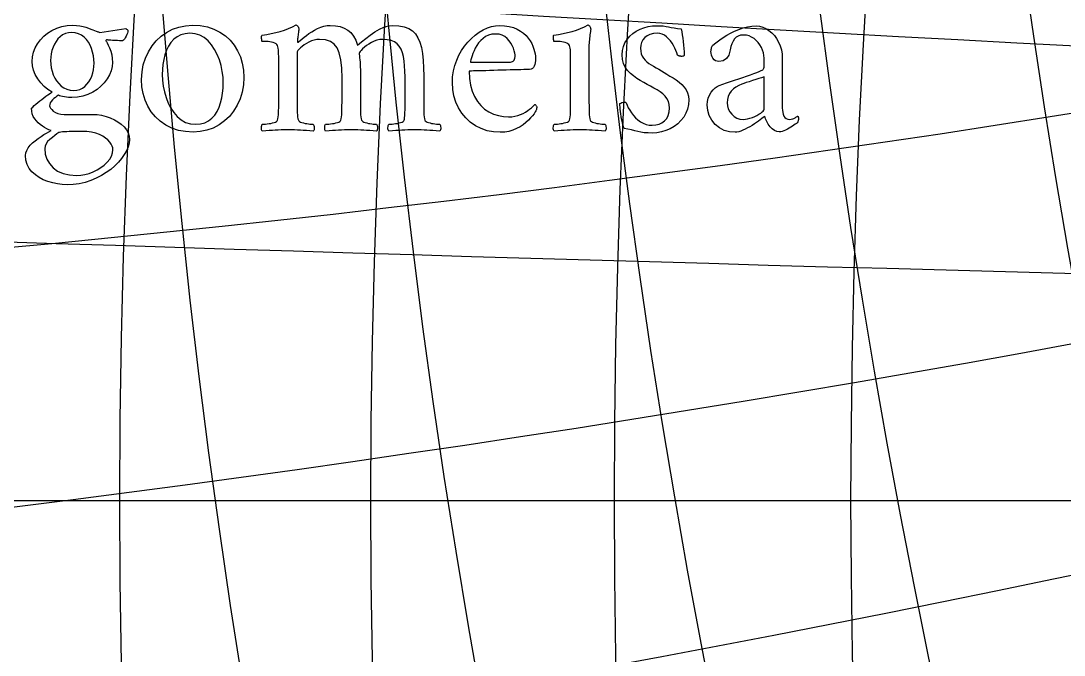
# Model space of a CAD drawing. Header units: millimetres. Extents: x -78 to 78, y -78 to 97.
# Drawn here: x -52.67 to -42.99, y -1.44 to 4.46 of the extents above; entities that cross this region are included whole.
import ezdxf

# ---------------------------------------------------------------- set-up
doc = ezdxf.new("R2010")
doc.units = ezdxf.units.MM
for name, color, linetype in [('CUT_OUTER', 1, 'Continuous'), ('ENGRAVE', 7, 'Continuous'), ('ENGRAVE_FINE', 8, 'Continuous'), ('TEXT', 5, 'Continuous')]:
    doc.layers.add(name, color=color, linetype=linetype)

msp = doc.modelspace()

# ---------------------------------------------------------------- linework, layer by layer
at = {"layer": 'CUT_OUTER'}
msp.add_arc((-0.0002, -0.0002), 77.9998, 178.593623, 0.21968, dxfattribs=at)
at = {"layer": 'ENGRAVE'}
msp.add_lwpolyline([(-70.59, 0), (70.59, 0)], dxfattribs=at)
msp.add_lwpolyline([(-70.59, 0), (70.59, 0)], dxfattribs=at)
msp.add_lwpolyline([(-70.59, 0), (70.59, 0)], dxfattribs=at)
for radius in [76.44, 76.44, 74.3925, 70.59, 70.59, 70.59]:
    msp.add_circle((0, 0), radius, dxfattribs=at)
for centre, radius, start, end in [((12.4469, 0), 71.679, 100, 260), ((25.6927, 0), 75.1203, 110, 250)]:
    msp.add_arc(centre, radius, start, end, dxfattribs=at)
at = {"layer": 'ENGRAVE_FINE'}
for centre, radius, start, end in [((3.082, 0), 70.6573, 92.499999, 267.500001), ((6.1758, 0), 70.8596, 95, 265), ((9.2933, 0), 71.1991, 97.5, 262.5), ((15.6494, 0), 72.3039, 102.5, 257.5), ((18.9145, 0), 73.0801, 105, 255), ((22.2569, 0), 74.0157, 107.5, 252.5), ((29.2393, 0), 76.4061, 112.5, 247.5), ((32.9167, 0), 77.8874, 115, 245), ((2.8246, 1.2331), 70.6573, 116.083333, 291.083334), ((5.66, 2.4708), 70.8596, 118.583333, 288.583334), ((8.5172, 3.7181), 71.1991, 121.083333, 286.083334), ((11.4073, 4.9798), 71.679, 123.583333, 283.583333), ((14.3424, 6.2611), 72.3039, 126.083333, 281.083333), ((17.3348, 7.5674), 73.0801, 128.583333, 278.583333), ((20.398, 8.9046), 74.0157, 131.083333, 276.083333), ((23.5468, 10.2792), 75.1203, 133.583333, 273.583333), ((26.7972, 11.6981), 76.4061, 136.083333, 271.083333), ((30.1674, 13.1694), 77.8874, 138.583333, 268.583333), ((33.6777, 14.7018), 79.5819, 141.083333, 266.083333), ((37.3513, 16.3054), 81.5103, 143.583333, 263.583333), ((-66.8258, 153.0797), 151.3807, 268.583333, 318.583333), ((-73.7994, 169.0543), 170.4193, 271.083333, 316.083333), ((-82.5736, 189.1534), 193.9444, 273.583333, 313.583333), ((-93.9184, 215.1414), 223.8829, 276.083333, 311.083333), ((-109.118, 249.9594), 263.4455, 278.583333, 308.583333), ((-130.4836, 298.9021), 318.4109, 281.083333, 306.083333), ((-162.6382, 372.5594), 400.3358, 283.583333, 303.583333), ((-216.369, 495.642), 536.1843, 286.083333, 301.083333), ((-324.0386, 742.2834), 806.8474, 288.5833333, 298.5833333), ((-647.4603, 1483.1539), 1616.7768, 291.0833333, 296.0833333), ((647.4603, -1483.1539), 1616.7768, 111.0833333, 116.0833333), ((324.0386, -742.2834), 806.8474, 108.5833333, 118.5833333), ((216.369, -495.642), 536.1843, 106.083333, 121.083333), ((162.6382, -372.5594), 400.3358, 103.583333, 123.583333), ((130.4836, -298.9021), 318.4109, 101.083333, 126.083333), ((109.118, -249.9594), 263.4455, 98.583333, 128.583333), ((93.9184, -215.1414), 223.8829, 96.083333, 131.083333), ((0, 809.9294), 806.8474, 265, 275), ((82.5736, -189.1534), 193.9444, 93.583333, 133.583333), ((0, 1618.3171), 1616.7768, 267.5, 272.5), ((73.7994, -169.0543), 170.4193, 91.083333, 136.083333)]:
    msp.add_arc(centre, radius, start, end, dxfattribs=at)
at = {"layer": 'TEXT'}
for points in [[(-52.011, 3.5862), (-51.9673, 3.5842), (-51.9248, 3.5782), (-51.8836, 3.5683), (-51.8437, 3.5543), (-51.8062, 3.5371), (-51.7725, 3.5173), (-51.7425, 3.495), (-51.7161, 3.4701), (-51.6947, 3.4432), (-51.6794, 3.4148), (-51.6702, 3.3851), (-51.6672, 3.3539), (-51.6701, 3.3195), (-51.6789, 3.2845), (-51.6934, 3.2489), (-51.7139, 3.2127), (-51.7393, 3.1769), (-51.7688, 3.1421), (-51.8025, 3.1086), (-51.8402, 3.0761), (-51.8817, 3.0457), (-51.9262, 3.0183), (-51.9739, 2.9939), (-52.0247, 2.9725), (-52.0778, 2.9551), (-52.1323, 2.9426), (-52.1882, 2.9351), (-52.2456, 2.9327), (-52.29, 2.9345), (-52.3344, 2.9401), (-52.3788, 2.9493), (-52.4232, 2.9623), (-52.4657, 2.979), (-52.5046, 2.9995), (-52.5397, 3.024), (-52.5712, 3.0522), (-52.5971, 3.0843), (-52.6156, 3.1202), (-52.6267, 3.16), (-52.6304, 3.2036), (-52.6277, 3.2284), (-52.6196, 3.2526), (-52.6061, 3.2762), (-52.5871, 3.2993), (-52.5647, 3.3215), (-52.5405, 3.3425), (-52.5146, 3.3625), (-52.4869, 3.3812), (-52.4598, 3.3983), (-52.4351, 3.4131), (-52.4131, 3.4256), (-52.3936, 3.4359), (-52.4132, 3.4436), (-52.4331, 3.453), (-52.4536, 3.4641), (-52.4744, 3.4769), (-52.4947, 3.4915), (-52.5134, 3.5079), (-52.5306, 3.5262), (-52.5461, 3.5463), (-52.5591, 3.5682), (-52.5684, 3.5916), (-52.5739, 3.6166), (-52.5758, 3.6431), (-52.5644, 3.655), (-52.551, 3.6679), (-52.5354, 3.6817), (-52.5177, 3.6966), (-52.4989, 3.7118), (-52.4801, 3.7265), (-52.4613, 3.7408), (-52.4425, 3.7547), (-52.4248, 3.7674), (-52.4092, 3.778), (-52.3958, 3.7867), (-52.3845, 3.7934), (-52.4235, 3.8182), (-52.4588, 3.8472), (-52.4901, 3.8803), (-52.5177, 3.9175), (-52.5401, 3.957), (-52.5561, 3.9969), (-52.5657, 4.0373), (-52.5689, 4.078), (-52.5659, 4.1217), (-52.5567, 4.1637), (-52.5414, 4.2042), (-52.52, 4.2431), (-52.4932, 4.2795), (-52.4619, 4.3123), (-52.426, 4.3415), (-52.3856, 4.3672), (-52.3416, 4.3881), (-52.2948, 4.4031), (-52.2454, 4.4121), (-52.1932, 4.415), (-52.1582, 4.4138), (-52.126, 4.4102), (-52.0967, 4.4042), (-52.0702, 4.3957), (-52.0465, 4.3865), (-52.0253, 4.3783), (-52.0066, 4.3711), (-51.9905, 4.3649), (-51.9765, 4.36), (-51.9663, 4.3564), (-51.96, 4.3543), (-51.9575, 4.3536), (-51.956, 4.3533), (-51.9527, 4.3524), (-51.9475, 4.351), (-51.9404, 4.349), (-51.7013, 4.3832), (-51.6924, 4.3792), (-51.686, 4.3741), (-51.6821, 4.3678), (-51.6809, 4.3604), (-51.6818, 4.3524), (-51.6848, 4.3419), (-51.6898, 4.329), (-51.6968, 4.3137), (-51.7049, 4.2986), (-51.7133, 4.2861), (-51.722, 4.2764), (-51.7309, 4.2693), (-51.745, 4.2704), (-51.76, 4.2713), (-51.7758, 4.2721), (-51.7924, 4.2727), (-51.8089, 4.2734), (-51.8243, 4.2742), (-51.8385, 4.2751), (-51.8516, 4.2761), (-51.8626, 4.2771), (-51.8704, 4.2779), (-51.8751, 4.2783), (-51.8767, 4.2784), (-51.8807, 4.278), (-51.8835, 4.2767), (-51.8852, 4.2746), (-51.8858, 4.2716), (-51.8802, 4.264), (-51.8724, 4.2502), (-51.8625, 4.2304), (-51.8505, 4.2044), (-51.839, 4.1742), (-51.8309, 4.1415), (-51.8259, 4.1064), (-51.8243, 4.0689), (-51.8274, 4.0304), (-51.8365, 3.9921), (-51.8518, 3.9541), (-51.8733, 3.9164), (-51.9, 3.8804), (-51.9313, 3.8478), (-51.9672, 3.8184), (-52.0076, 3.7923), (-52.0517, 3.7708), (-52.0984, 3.7555), (-52.1479, 3.7464), (-52.2, 3.7433), (-52.2154, 3.7437), (-52.2319, 3.745), (-52.2496, 3.7471), (-52.2683, 3.7501), (-52.2864, 3.7535), (-52.3019, 3.757), (-52.3149, 3.7604), (-52.3253, 3.7638), (-52.3399, 3.7551), (-52.354, 3.745), (-52.3678, 3.7335), (-52.3811, 3.7205), (-52.3925, 3.7069), (-52.4007, 3.6932), (-52.4056, 3.6795), (-52.4072, 3.6659), (-52.4051, 3.6569), (-52.3987, 3.646), (-52.388, 3.633), (-52.3731, 3.6181), (-52.354, 3.6041), (-52.331, 3.5942), (-52.3039, 3.5882), (-52.2729, 3.5862)], [(-51.0797, 4.415), (-51.0083, 4.4111), (-50.9422, 4.3991), (-50.8814, 4.3792), (-50.8258, 4.3513), (-50.7758, 4.3166), (-50.7319, 4.2761), (-50.6939, 4.23), (-50.6619, 4.1782), (-50.6364, 4.1217), (-50.6183, 4.0615), (-50.6074, 3.9976), (-50.6038, 3.93), (-50.6076, 3.8601), (-50.6192, 3.7937), (-50.6384, 3.7308), (-50.6653, 3.6716), (-50.6989, 3.6171), (-50.7381, 3.5685), (-50.7831, 3.526), (-50.8338, 3.4894), (-50.889, 3.46), (-50.9476, 3.439), (-51.0097, 3.4264), (-51.0751, 3.4222), (-51.1457, 3.4263), (-51.2115, 3.4385), (-51.2726, 3.4587), (-51.329, 3.4871), (-51.38, 3.5224), (-51.4247, 3.5634), (-51.4631, 3.6101), (-51.4953, 3.6625), (-51.5207, 3.7195), (-51.5388, 3.78), (-51.5497, 3.8441), (-51.5533, 3.9118), (-51.5494, 3.9817), (-51.5377, 4.0479), (-51.5181, 4.1103), (-51.4907, 4.1691), (-51.4566, 4.2231), (-51.417, 4.271), (-51.3718, 4.313), (-51.3211, 4.349), (-51.2659, 4.3779), (-51.2072, 4.3985), (-51.1452, 4.4109), (-51.0797, 4.415)], [(-49.8022, 4.4128), (-49.7545, 4.4101), (-49.7114, 4.4022), (-49.6731, 4.3891), (-49.6394, 4.3706), (-49.6103, 4.346), (-49.5856, 4.314), (-49.5654, 4.2748), (-49.5495, 4.2283), (-49.5121, 4.2609), (-49.4729, 4.2927), (-49.4319, 4.3235), (-49.389, 4.3536), (-49.3456, 4.3795), (-49.3033, 4.398), (-49.2619, 4.4091), (-49.2216, 4.4128), (-49.1649, 4.4096), (-49.1157, 4.4002), (-49.0739, 4.3846), (-49.0394, 4.3627), (-49.0112, 4.3342), (-48.9879, 4.2989), (-48.9696, 4.2568), (-48.9563, 4.2078), (-48.9468, 4.1519), (-48.9401, 4.0889), (-48.936, 4.0187), (-48.9347, 3.9414), (-48.9347, 3.6955), (-48.9346, 3.6709), (-48.9344, 3.6471), (-48.934, 3.6242), (-48.9335, 3.6021), (-48.9325, 3.5815), (-48.9304, 3.5628), (-48.9273, 3.5462), (-48.9233, 3.5315), (-48.9195, 3.526), (-48.9128, 3.5207), (-48.903, 3.5157), (-48.8903, 3.511), (-48.8758, 3.5068), (-48.861, 3.5034), (-48.8457, 3.5006), (-48.8299, 3.4985), (-48.8151, 3.497), (-48.8026, 3.496), (-48.7924, 3.4953), (-48.7844, 3.4951), (-48.7813, 3.4897), (-48.779, 3.4826), (-48.7773, 3.4738), (-48.7764, 3.4632), (-48.7765, 3.4527), (-48.7778, 3.4439), (-48.7805, 3.4367), (-48.7844, 3.4313), (-48.8175, 3.4335), (-48.8484, 3.4356), (-48.8772, 3.4375), (-48.9039, 3.4393), (-48.9305, 3.4408), (-48.9589, 3.4419), (-48.9891, 3.4425), (-49.0212, 3.4427), (-49.0524, 3.4425), (-49.0821, 3.4419), (-49.1104, 3.4408), (-49.1373, 3.4393), (-49.1645, 3.4375), (-49.1937, 3.4356), (-49.2249, 3.4335), (-49.258, 3.4313), (-49.2619, 3.4367), (-49.2646, 3.4439), (-49.2659, 3.4527), (-49.266, 3.4632), (-49.2651, 3.4738), (-49.2634, 3.4826), (-49.2611, 3.4897), (-49.258, 3.4951), (-49.25, 3.4953), (-49.2395, 3.496), (-49.2266, 3.497), (-49.2113, 3.4985), (-49.195, 3.5006), (-49.1792, 3.5034), (-49.1637, 3.5068), (-49.1487, 3.511), (-49.1356, 3.5157), (-49.1259, 3.5207), (-49.1197, 3.526), (-49.1168, 3.5315), (-49.1138, 3.5437), (-49.1114, 3.5574), (-49.1098, 3.5727), (-49.1089, 3.5896), (-49.1084, 3.6077), (-49.108, 3.6269), (-49.1078, 3.647), (-49.1077, 3.6682), (-49.1077, 3.6716), (-49.1077, 3.675), (-49.1077, 3.6784), (-49.1077, 3.6818), (-49.1077, 3.6852), (-49.1077, 3.6887), (-49.1077, 3.6921), (-49.1077, 3.6955), (-49.1077, 3.9346), (-49.1087, 3.9882), (-49.1114, 4.0376), (-49.1161, 4.0827), (-49.1225, 4.1236), (-49.1317, 4.16), (-49.1445, 4.1919), (-49.1607, 4.2192), (-49.1806, 4.242), (-49.2052, 4.2599), (-49.2358, 4.2727), (-49.2724, 4.2804), (-49.3149, 4.283), (-49.342, 4.2812), (-49.3685, 4.2759), (-49.3944, 4.267), (-49.4197, 4.2545), (-49.4436, 4.2401), (-49.4652, 4.2255), (-49.4846, 4.2105), (-49.5017, 4.1953), (-49.5156, 4.1813), (-49.5256, 4.17), (-49.5316, 4.1614), (-49.5336, 4.1555), (-49.5335, 4.1538), (-49.5333, 4.1512), (-49.5329, 4.1476), (-49.5324, 4.1429), (-49.5319, 4.1382), (-49.5316, 4.1341), (-49.5313, 4.1308), (-49.5313, 4.1281), (-49.5291, 4.1112), (-49.5273, 4.0923), (-49.5257, 4.0713), (-49.5244, 4.0484), (-49.5234, 4.0255), (-49.5227, 4.0046), (-49.5223, 3.9857), (-49.5222, 3.9687), (-49.5222, 3.6955), (-49.5221, 3.6709), (-49.5219, 3.6471), (-49.5215, 3.6242), (-49.521, 3.6021), (-49.52, 3.5815), (-49.5179, 3.5628), (-49.5148, 3.5462), (-49.5108, 3.5315), (-49.507, 3.526), (-49.5002, 3.5207), (-49.4905, 3.5157), (-49.4778, 3.511), (-49.4633, 3.5068), (-49.4484, 3.5034), (-49.4331, 3.5006), (-49.4174, 3.4985), (-49.4026, 3.497), (-49.3901, 3.496), (-49.3798, 3.4953), (-49.3719, 3.4951), (-49.3688, 3.4897), (-49.3665, 3.4826), (-49.3648, 3.4738), (-49.3639, 3.4632), (-49.364, 3.4527), (-49.3653, 3.4439), (-49.368, 3.4367), (-49.3719, 3.4313), (-49.405, 3.4335), (-49.4359, 3.4356), (-49.4647, 3.4375), (-49.4914, 3.4393), (-49.518, 3.4408), (-49.5464, 3.4419), (-49.5766, 3.4425), (-49.6087, 3.4427), (-49.6399, 3.4425), (-49.6696, 3.4419), (-49.6979, 3.4408), (-49.7248, 3.4393), (-49.752, 3.4375), (-49.7812, 3.4356), (-49.8124, 3.4335), (-49.8455, 3.4313), (-49.8494, 3.4367), (-49.8521, 3.4439), (-49.8534, 3.4527), (-49.8535, 3.4632), (-49.8526, 3.4738), (-49.8509, 3.4826), (-49.8486, 3.4897), (-49.8455, 3.4951), (-49.8375, 3.4953), (-49.827, 3.496), (-49.8141, 3.497), (-49.7988, 3.4985), (-49.7825, 3.5006), (-49.7667, 3.5034), (-49.7512, 3.5068), (-49.7362, 3.511), (-49.7231, 3.5157), (-49.7134, 3.5207), (-49.7072, 3.526), (-49.7043, 3.5315), (-49.7003, 3.5462), (-49.6972, 3.5628), (-49.6952, 3.5815), (-49.6941, 3.6021), (-49.6936, 3.6242), (-49.6932, 3.6471), (-49.693, 3.6709), (-49.6929, 3.6955), (-49.6929, 3.9232), (-49.6957, 4.0168), (-49.704, 4.0948), (-49.7179, 4.1574), (-49.7374, 4.2044), (-49.7643, 4.2388), (-49.8008, 4.2633), (-49.8469, 4.2781), (-49.9024, 4.283), (-49.9273, 4.2814), (-49.952, 4.2767), (-49.9763, 4.2689), (-50.0004, 4.2579), (-50.0232, 4.2452), (-50.0439, 4.232), (-50.0625, 4.2184), (-50.0789, 4.2044), (-50.0924, 4.191), (-50.102, 4.1791), (-50.1077, 4.1688), (-50.1097, 4.16), (-50.1097, 3.6955), (-50.1096, 3.6709), (-50.1094, 3.6471), (-50.109, 3.6242), (-50.1085, 3.6021), (-50.1074, 3.5815), (-50.1054, 3.5628), (-50.1023, 3.5462), (-50.0983, 3.5315), (-50.0945, 3.526), (-50.0877, 3.5207), (-50.078, 3.5157), (-50.0653, 3.511), (-50.0508, 3.5068), (-50.0359, 3.5034), (-50.0206, 3.5006), (-50.0049, 3.4985), (-49.9901, 3.497), (-49.9776, 3.496), (-49.9673, 3.4953), (-49.9594, 3.4951), (-49.9563, 3.4897), (-49.954, 3.4826), (-49.9523, 3.4738), (-49.9514, 3.4632), (-49.9515, 3.4527), (-49.9528, 3.4439), (-49.9555, 3.4367), (-49.9594, 3.4313), (-49.9925, 3.4335), (-50.0234, 3.4356), (-50.0522, 3.4375), (-50.0789, 3.4393), (-50.1055, 3.4408), (-50.1338, 3.4419), (-50.1641, 3.4425), (-50.1962, 3.4427), (-50.2274, 3.4425), (-50.2571, 3.4419), (-50.2854, 3.4408), (-50.3123, 3.4393), (-50.3395, 3.4375), (-50.3687, 3.4356), (-50.3998, 3.4335), (-50.433, 3.4313), (-50.4369, 3.4367), (-50.4396, 3.4439), (-50.4409, 3.4527), (-50.441, 3.4632), (-50.44, 3.4738), (-50.4384, 3.4826), (-50.4361, 3.4897), (-50.433, 3.4951), (-50.425, 3.4953), (-50.4145, 3.496), (-50.4016, 3.497), (-50.3863, 3.4985), (-50.37, 3.5006), (-50.3542, 3.5034), (-50.3387, 3.5068), (-50.3237, 3.511), (-50.3106, 3.5157), (-50.3009, 3.5207), (-50.2947, 3.526), (-50.2918, 3.5315), (-50.2878, 3.5462), (-50.2847, 3.5628), (-50.2826, 3.5815), (-50.2816, 3.6021), (-50.2811, 3.6242), (-50.2807, 3.6471), (-50.2805, 3.6709), (-50.2804, 3.6955), (-50.2804, 4.1008), (-50.2805, 4.1133), (-50.2807, 4.1281), (-50.2811, 4.1452), (-50.2816, 4.1646), (-50.2826, 4.1838), (-50.2847, 4.2004), (-50.2878, 4.2145), (-50.2918, 4.226), (-50.2968, 4.2355), (-50.3049, 4.2434), (-50.3162, 4.2497), (-50.3305, 4.2545), (-50.3465, 4.2581), (-50.3624, 4.2608), (-50.3784, 4.2626), (-50.3943, 4.2636), (-50.4088, 4.2641), (-50.4205, 4.2645), (-50.4293, 4.2647), (-50.4353, 4.2648), (-50.4364, 4.2682), (-50.4376, 4.2739), (-50.4387, 4.2818), (-50.4398, 4.2921), (-50.4404, 4.3026), (-50.4398, 4.3114), (-50.4381, 4.3186), (-50.4353, 4.324), (-50.3923, 4.3304), (-50.3499, 4.3382), (-50.308, 4.3474), (-50.2668, 4.3581), (-50.2268, 4.3704), (-50.1888, 4.3843), (-50.1528, 4.4), (-50.1188, 4.4173), (-50.1143, 4.4165), (-50.1099, 4.4139), (-50.1057, 4.4096), (-50.1017, 4.4037), (-50.0982, 4.3971), (-50.0957, 4.3911), (-50.0942, 4.3857), (-50.0937, 4.3809), (-50.0939, 4.3763), (-50.0946, 4.3695), (-50.0956, 4.3604), (-50.0971, 4.349), (-50.0988, 4.3365), (-50.1005, 4.324), (-50.1023, 4.3114), (-50.104, 4.2989), (-50.1055, 4.2874), (-50.1065, 4.2779), (-50.1072, 4.2703), (-50.1074, 4.2648), (-50.1071, 4.2608), (-50.1062, 4.2579), (-50.1048, 4.2562), (-50.1028, 4.2556), (-50.1015, 4.2559), (-50.1, 4.2568), (-50.0981, 4.2582), (-50.096, 4.2602), (-50.0812, 4.2734), (-50.0641, 4.2878), (-50.0448, 4.3035), (-50.0231, 4.3205), (-49.9996, 4.3378), (-49.9745, 4.3541), (-49.9478, 4.3696), (-49.9195, 4.3843), (-49.8904, 4.3968), (-49.8612, 4.4057), (-49.8318, 4.411), (-49.8022, 4.4128)], [(-48.5111, 3.9892), (-48.509, 3.9215), (-48.5003, 3.8594), (-48.4851, 3.8031), (-48.4633, 3.7524), (-48.4361, 3.7077), (-48.4047, 3.669), (-48.369, 3.6365), (-48.329, 3.6101), (-48.286, 3.5897), (-48.2413, 3.5751), (-48.1949, 3.5663), (-48.1468, 3.5634), (-48.1168, 3.5648), (-48.0882, 3.5688), (-48.061, 3.5756), (-48.0352, 3.585), (-48.0112, 3.5963), (-47.9891, 3.6084), (-47.969, 3.6213), (-47.951, 3.6351), (-47.9352, 3.6486), (-47.9219, 3.6605), (-47.9113, 3.6708), (-47.9031, 3.6795), (-47.9017, 3.679), (-47.8994, 3.6776), (-47.8965, 3.6751), (-47.8929, 3.6716), (-47.8894, 3.6672), (-47.8869, 3.6622), (-47.8854, 3.6564), (-47.8849, 3.6499), (-47.8858, 3.6405), (-47.8883, 3.6306), (-47.8926, 3.6201), (-47.8986, 3.609), (-47.9103, 3.5922), (-47.9248, 3.5739), (-47.9421, 3.5541), (-47.9624, 3.5327), (-47.9854, 3.5111), (-48.0113, 3.4908), (-48.0401, 3.4718), (-48.0717, 3.4541), (-48.106, 3.4392), (-48.1428, 3.4285), (-48.1822, 3.4221), (-48.2242, 3.42), (-48.2873, 3.4238), (-48.3466, 3.4353), (-48.4023, 3.4545), (-48.4542, 3.4814), (-48.5016, 3.5149), (-48.5436, 3.5537), (-48.5802, 3.598), (-48.6113, 3.6477), (-48.6362, 3.7016), (-48.654, 3.7587), (-48.6647, 3.8189), (-48.6683, 3.8822), (-48.6658, 3.9371), (-48.6583, 3.9901), (-48.6458, 4.0412), (-48.6284, 4.0906), (-48.6069, 4.1374), (-48.5823, 4.1811), (-48.5545, 4.2216), (-48.5237, 4.2591), (-48.4904, 4.293), (-48.4556, 4.3231), (-48.4193, 4.3494), (-48.3813, 4.3718), (-48.3429, 4.3897), (-48.3051, 4.4025), (-48.2678, 4.4102), (-48.2311, 4.4128), (-48.1832, 4.4106), (-48.1397, 4.4042), (-48.1006, 4.3936), (-48.066, 4.3786), (-48.0352, 4.3605), (-48.0079, 4.3405), (-47.984, 4.3184), (-47.9635, 4.2944), (-47.9461, 4.2693), (-47.9316, 4.2443), (-47.9199, 4.2192), (-47.9111, 4.1942), (-47.9046, 4.1701), (-47.9, 4.1481), (-47.8972, 4.128), (-47.8963, 4.1099), (-47.897, 4.0873), (-47.8992, 4.0672), (-47.9027, 4.0497), (-47.9077, 4.0348), (-47.9147, 4.0227), (-47.9242, 4.0137), (-47.9363, 4.0079), (-47.951, 4.0052), (-47.9637, 4.0041), (-47.9814, 4.0032), (-48.0041, 4.0024), (-48.0318, 4.0018), (-48.063, 4.0011), (-48.0964, 4.0003), (-48.1319, 3.9994), (-48.1696, 3.9983), (-48.2081, 3.9972), (-48.2464, 3.9961), (-48.2844, 3.9949), (-48.3221, 3.9938), (-48.3583, 3.9927), (-48.3916, 3.9918), (-48.422, 3.991), (-48.4497, 3.9904), (-48.4731, 3.9899), (-48.4912, 3.9895), (-48.5039, 3.9893), (-48.5111, 3.9892)], [(-47.3999, 3.6955), (-47.3998, 3.6709), (-47.3996, 3.6471), (-47.3993, 3.6242), (-47.3988, 3.6021), (-47.3977, 3.5815), (-47.3956, 3.5628), (-47.3926, 3.5462), (-47.3885, 3.5315), (-47.3848, 3.526), (-47.378, 3.5207), (-47.3682, 3.5157), (-47.3555, 3.511), (-47.3411, 3.5068), (-47.3262, 3.5034), (-47.3109, 3.5006), (-47.2952, 3.4985), (-47.2804, 3.497), (-47.2678, 3.496), (-47.2576, 3.4953), (-47.2496, 3.4951), (-47.2466, 3.4897), (-47.2442, 3.4826), (-47.2426, 3.4738), (-47.2417, 3.4632), (-47.2417, 3.4527), (-47.2431, 3.4439), (-47.2457, 3.4367), (-47.2496, 3.4313), (-47.2827, 3.4335), (-47.3137, 3.4356), (-47.3425, 3.4375), (-47.3692, 3.4393), (-47.3957, 3.4408), (-47.4241, 3.4419), (-47.4543, 3.4425), (-47.4864, 3.4427), (-47.5176, 3.4425), (-47.5474, 3.4419), (-47.5757, 3.4408), (-47.6026, 3.4393), (-47.6298, 3.4375), (-47.6589, 3.4356), (-47.6901, 3.4335), (-47.7233, 3.4313), (-47.7272, 3.4367), (-47.7298, 3.4439), (-47.7312, 3.4527), (-47.7312, 3.4632), (-47.7303, 3.4738), (-47.7287, 3.4826), (-47.7263, 3.4897), (-47.7233, 3.4951), (-47.7152, 3.4953), (-47.7048, 3.496), (-47.6919, 3.497), (-47.6766, 3.4985), (-47.6603, 3.5006), (-47.6444, 3.5034), (-47.629, 3.5068), (-47.614, 3.511), (-47.6009, 3.5157), (-47.5912, 3.5207), (-47.5849, 3.526), (-47.5821, 3.5315), (-47.578, 3.5462), (-47.575, 3.5628), (-47.5729, 3.5815), (-47.5718, 3.6021), (-47.5713, 3.6242), (-47.571, 3.6471), (-47.5708, 3.6709), (-47.5707, 3.6955), (-47.5707, 4.1099), (-47.5708, 4.1222), (-47.571, 4.1361), (-47.5713, 4.1518), (-47.5718, 4.1691), (-47.5729, 4.1863), (-47.575, 4.2016), (-47.578, 4.2148), (-47.5821, 4.226), (-47.5871, 4.2355), (-47.5952, 4.2434), (-47.6064, 4.2497), (-47.6208, 4.2545), (-47.6367, 4.2581), (-47.6527, 4.2608), (-47.6686, 4.2626), (-47.6845, 4.2636), (-47.6991, 4.2641), (-47.7107, 4.2645), (-47.7196, 4.2647), (-47.7255, 4.2648), (-47.7267, 4.2682), (-47.7278, 4.2739), (-47.729, 4.2818), (-47.7301, 4.2921), (-47.7307, 4.3026), (-47.7301, 4.3114), (-47.7284, 4.3186), (-47.7255, 4.324), (-47.6826, 4.3304), (-47.6401, 4.3382), (-47.5983, 4.3474), (-47.557, 4.3581), (-47.517, 4.3704), (-47.479, 4.3843), (-47.443, 4.4), (-47.409, 4.4173), (-47.4045, 4.4165), (-47.4002, 4.4139), (-47.396, 4.4096), (-47.3919, 4.4037), (-47.3885, 4.3971), (-47.386, 4.3911), (-47.3845, 4.3857), (-47.384, 4.3809), (-47.3843, 4.3759), (-47.3851, 4.3678), (-47.3865, 4.3566), (-47.3885, 4.3422), (-47.3907, 4.3262), (-47.3928, 4.3103), (-47.3947, 4.2944), (-47.3965, 4.2784), (-47.398, 4.2638), (-47.3991, 4.2517), (-47.3997, 4.2421), (-47.3999, 4.2352)], [(-46.7714, 4.4105), (-46.7398, 4.4099), (-46.7108, 4.4079), (-46.6845, 4.4047), (-46.661, 4.4002), (-46.637, 4.3952), (-46.6095, 4.3903), (-46.5784, 4.3855), (-46.5437, 4.3809), (-46.5383, 4.3548), (-46.5335, 4.3265), (-46.5292, 4.2961), (-46.5255, 4.2636), (-46.5224, 4.2305), (-46.5198, 4.1984), (-46.5178, 4.1673), (-46.5164, 4.1372), (-46.5178, 4.1323), (-46.5221, 4.1287), (-46.5292, 4.1266), (-46.5392, 4.1259), (-46.5438, 4.126), (-46.5486, 4.1264), (-46.5535, 4.1271), (-46.5585, 4.1281), (-46.5636, 4.1296), (-46.5685, 4.1315), (-46.5733, 4.1341), (-46.5779, 4.1372), (-46.5845, 4.1582), (-46.593, 4.1799), (-46.6033, 4.2026), (-46.6155, 4.226), (-46.6293, 4.249), (-46.6445, 4.2702), (-46.6611, 4.2894), (-46.6792, 4.3069), (-46.6986, 4.3213), (-46.7193, 4.3316), (-46.7413, 4.3378), (-46.7646, 4.3399), (-46.8019, 4.3374), (-46.8341, 4.3299), (-46.8611, 4.3175), (-46.883, 4.3001), (-46.8999, 4.2789), (-46.912, 4.2554), (-46.9193, 4.2294), (-46.9217, 4.201), (-46.92, 4.1739), (-46.9149, 4.1495), (-46.9063, 4.1278), (-46.8944, 4.1088), (-46.8797, 4.0917), (-46.8628, 4.0758), (-46.8438, 4.061), (-46.8227, 4.0473), (-46.8001, 4.034), (-46.7768, 4.0203), (-46.7529, 4.0061), (-46.7282, 3.9915), (-46.7025, 3.9763), (-46.6758, 3.9602), (-46.6479, 3.9433), (-46.6189, 3.9255), (-46.5903, 3.9065), (-46.5636, 3.8859), (-46.539, 3.8638), (-46.5164, 3.8401), (-46.4975, 3.8142), (-46.4839, 3.7857), (-46.4758, 3.7545), (-46.4731, 3.7205), (-46.4761, 3.6773), (-46.4851, 3.6366), (-46.5, 3.5982), (-46.521, 3.5623), (-46.5467, 3.5294), (-46.5762, 3.5002), (-46.6093, 3.4747), (-46.6462, 3.453), (-46.6858, 3.4355), (-46.727, 3.4231), (-46.77, 3.4156), (-46.8147, 3.4131), (-46.852, 3.414), (-46.8864, 3.4168), (-46.918, 3.4214), (-46.9468, 3.4279), (-46.9752, 3.4353), (-47.006, 3.4424), (-47.039, 3.4495), (-47.0743, 3.4564), (-47.0788, 3.4701), (-47.0834, 3.486), (-47.0879, 3.5042), (-47.0925, 3.5247), (-47.0968, 3.5465), (-47.1008, 3.5685), (-47.1042, 3.5909), (-47.1073, 3.6135), (-47.1098, 3.6351), (-47.1116, 3.6545), (-47.1126, 3.6716), (-47.113, 3.6864), (-47.1036, 3.6924), (-47.0936, 3.6966), (-47.0831, 3.6992), (-47.072, 3.7), (-47.0666, 3.6998), (-47.0618, 3.6989), (-47.0575, 3.6975), (-47.0538, 3.6955), (-47.0457, 3.6725), (-47.035, 3.6491), (-47.0218, 3.6252), (-47.006, 3.601), (-46.9879, 3.5775), (-46.9678, 3.556), (-46.9458, 3.5365), (-46.9217, 3.519), (-46.8961, 3.5046), (-46.8693, 3.4942), (-46.8415, 3.4881), (-46.8124, 3.486), (-46.7797, 3.4886), (-46.7498, 3.4962), (-46.7228, 3.509), (-46.6986, 3.527), (-46.6786, 3.5497), (-46.6644, 3.5771), (-46.6559, 3.609), (-46.653, 3.6454), (-46.6556, 3.6779), (-46.6633, 3.7072), (-46.6761, 3.7331), (-46.694, 3.7558), (-46.7158, 3.7763), (-46.7401, 3.7957), (-46.767, 3.8139), (-46.7965, 3.831), (-46.8275, 3.8477), (-46.8591, 3.8648), (-46.8913, 3.8824), (-46.924, 3.9004), (-46.9561, 3.9208), (-46.9863, 3.9434), (-47.0147, 3.9681), (-47.0413, 3.9949), (-47.0637, 4.0249), (-47.0797, 4.059), (-47.0893, 4.0972), (-47.0925, 4.1395), (-47.0896, 4.1792), (-47.0808, 4.2164), (-47.0662, 4.251), (-47.0458, 4.283), (-47.0208, 4.3119), (-46.9926, 4.3373), (-46.9611, 4.3592), (-46.9263, 4.3775), (-46.8893, 4.3919), (-46.8511, 4.4022), (-46.8119, 4.4084), (-46.7714, 4.4105)], [(-45.8492, 4.4082), (-45.8178, 4.4057), (-45.7874, 4.398), (-45.7581, 4.3852), (-45.7297, 4.3672), (-45.7031, 4.345), (-45.6793, 4.3194), (-45.6581, 4.2904), (-45.6397, 4.2579), (-45.6248, 4.2226), (-45.6141, 4.1851), (-45.6077, 4.1452), (-45.6056, 4.1031), (-45.6056, 3.6454), (-45.6046, 3.6245), (-45.6016, 3.6053), (-45.5966, 3.5875), (-45.5896, 3.5714), (-45.5804, 3.5579), (-45.5686, 3.5483), (-45.5542, 3.5426), (-45.5372, 3.5406), (-45.5222, 3.5415), (-45.5088, 3.5441), (-45.4971, 3.5483), (-45.4871, 3.5543), (-45.4789, 3.5604), (-45.4723, 3.5651), (-45.4675, 3.5684), (-45.4644, 3.5702), (-45.4622, 3.5698), (-45.4604, 3.5685), (-45.4588, 3.5664), (-45.4575, 3.5634), (-45.4566, 3.5601), (-45.4558, 3.5571), (-45.4554, 3.5544), (-45.4553, 3.552), (-45.456, 3.5399), (-45.4581, 3.5287), (-45.4617, 3.5183), (-45.4667, 3.5088), (-45.4746, 3.5025), (-45.4846, 3.4951), (-45.4968, 3.4866), (-45.5111, 3.4769), (-45.5266, 3.4669), (-45.5424, 3.4575), (-45.5585, 3.4487), (-45.5748, 3.4404), (-45.5908, 3.4335), (-45.6058, 3.4285), (-45.6199, 3.4255), (-45.6329, 3.4245), (-45.6562, 3.4275), (-45.6781, 3.4365), (-45.6988, 3.4514), (-45.7183, 3.4723), (-45.7354, 3.4964), (-45.7493, 3.5207), (-45.7599, 3.5453), (-45.7672, 3.5702), (-45.7733, 3.5647), (-45.7823, 3.5571), (-45.7943, 3.5476), (-45.8094, 3.5361), (-45.8265, 3.5235), (-45.8449, 3.5108), (-45.8646, 3.4979), (-45.8856, 3.4849), (-45.9072, 3.4722), (-45.9286, 3.4604), (-45.9499, 3.4494), (-45.971, 3.4393), (-45.9913, 3.4308), (-46.01, 3.4248), (-46.0272, 3.4212), (-46.0428, 3.42), (-46.0953, 3.4246), (-46.1435, 3.4385), (-46.1875, 3.4616), (-46.2272, 3.494), (-46.2601, 3.533), (-46.2836, 3.5762), (-46.2977, 3.6235), (-46.3023, 3.675), (-46.3, 3.7079), (-46.293, 3.7385), (-46.2812, 3.7666), (-46.2648, 3.7923), (-46.2461, 3.8145), (-46.2275, 3.8324), (-46.2091, 3.8458), (-46.1908, 3.8549), (-46.158, 3.8665), (-46.1233, 3.8785), (-46.0868, 3.891), (-46.0485, 3.9038), (-46.0098, 3.9169), (-45.9725, 3.9297), (-45.9364, 3.9425), (-45.9016, 3.9551), (-45.8697, 3.9669), (-45.8424, 3.9773), (-45.8196, 3.9862), (-45.8014, 3.9938), (-45.7931, 3.9974), (-45.7866, 4.0015), (-45.7817, 4.006), (-45.7786, 4.0109), (-45.7766, 4.0172), (-45.7752, 4.0259), (-45.7743, 4.0371), (-45.7741, 4.0507), (-45.7741, 4.1099), (-45.7756, 4.1349), (-45.7803, 4.1597), (-45.7882, 4.1844), (-45.7991, 4.209), (-45.8128, 4.2325), (-45.8287, 4.2539), (-45.8469, 4.2734), (-45.8674, 4.2909), (-45.8898, 4.3054), (-45.9135, 4.3157), (-45.9387, 4.3219), (-45.9653, 4.324), (-45.992, 4.3217), (-46.0149, 4.3149), (-46.0341, 4.3035), (-46.0496, 4.2875), (-46.0623, 4.2675), (-46.0729, 4.2437), (-46.0816, 4.2162), (-46.0883, 4.1851), (-46.1025, 4.1382), (-46.1247, 4.1048), (-46.1549, 4.0847), (-46.193, 4.078), (-46.2102, 4.0799), (-46.2252, 4.0854), (-46.2381, 4.0947), (-46.2488, 4.1076), (-46.2573, 4.1227), (-46.2634, 4.1384), (-46.267, 4.1546), (-46.2682, 4.1714), (-46.2679, 4.1756), (-46.2671, 4.1814), (-46.2656, 4.1887), (-46.2636, 4.1976), (-46.2612, 4.2066), (-46.2585, 4.2144), (-46.2555, 4.2209), (-46.2523, 4.226), (-46.2333, 4.2427), (-46.2107, 4.2608), (-46.1844, 4.2803), (-46.1543, 4.3012), (-46.1214, 4.3221), (-46.0863, 4.3416), (-46.0491, 4.3597), (-46.0097, 4.3763), (-45.9694, 4.3903), (-45.9292, 4.4002), (-45.8891, 4.4062), (-45.8492, 4.4082)], [(-52.2023, 4.3467), (-52.2329, 4.3443), (-52.2609, 4.3371), (-52.2864, 4.325), (-52.3093, 4.308), (-52.3297, 4.2874), (-52.3475, 4.2642), (-52.3627, 4.2384), (-52.3754, 4.2101), (-52.3853, 4.1802), (-52.3924, 4.1498), (-52.3967, 4.1187), (-52.3981, 4.0871), (-52.3966, 4.0533), (-52.3919, 4.02), (-52.384, 3.9872), (-52.3731, 3.9551), (-52.3591, 3.9246), (-52.3423, 3.897), (-52.3227, 3.8722), (-52.3002, 3.8503), (-52.275, 3.8324), (-52.2473, 3.8196), (-52.217, 3.8119), (-52.1841, 3.8093), (-52.1546, 3.8117), (-52.1274, 3.8187), (-52.1028, 3.8305), (-52.0805, 3.8469), (-52.0607, 3.867), (-52.0435, 3.8896), (-52.0288, 3.9148), (-52.0167, 3.9425), (-52.0073, 3.9718), (-52.0005, 4.0015), (-51.9964, 4.0316), (-51.9951, 4.0621), (-51.9965, 4.097), (-52.0008, 4.1313), (-52.0079, 4.1648), (-52.0179, 4.1976), (-52.0307, 4.2286), (-52.0463, 4.2568), (-52.0648, 4.2821), (-52.0862, 4.3046), (-52.1105, 4.323), (-52.138, 4.3362), (-52.1686, 4.3441), (-52.2023, 4.3467)], [(-51.1047, 4.3399), (-51.1492, 4.3364), (-51.189, 4.326), (-51.2243, 4.3085), (-51.255, 4.2841), (-51.2815, 4.2542), (-51.304, 4.2204), (-51.3225, 4.1825), (-51.337, 4.1407), (-51.348, 4.0963), (-51.3558, 4.051), (-51.3605, 4.0047), (-51.3621, 3.9573), (-51.3599, 3.9038), (-51.3532, 3.8503), (-51.3422, 3.7968), (-51.3268, 3.7433), (-51.307, 3.6921), (-51.2829, 3.6454), (-51.2546, 3.6033), (-51.222, 3.5657), (-51.1854, 3.5348), (-51.1449, 3.5127), (-51.1005, 3.4995), (-51.0524, 3.4951), (-51.007, 3.4986), (-50.9667, 3.509), (-50.9313, 3.5265), (-50.9009, 3.5509), (-50.875, 3.5808), (-50.8528, 3.6149), (-50.8346, 3.6531), (-50.8201, 3.6955), (-50.8092, 3.7402), (-50.8013, 3.7854), (-50.7966, 3.8313), (-50.7951, 3.8777), (-50.7973, 3.9321), (-50.8042, 3.9861), (-50.8156, 4.0397), (-50.8315, 4.0928), (-50.8517, 4.1436), (-50.8759, 4.1899), (-50.9041, 4.2318), (-50.9362, 4.2693), (-50.9724, 4.3002), (-51.0125, 4.3223), (-51.0566, 4.3355), (-51.1047, 4.3399)], [(-48.4997, 4.0712), (-48.1377, 4.0712), (-48.1278, 4.0719), (-48.1186, 4.0741), (-48.1102, 4.0776), (-48.1024, 4.0826), (-48.0958, 4.0894), (-48.0907, 4.0985), (-48.0872, 4.1099), (-48.0853, 4.1236), (-48.0855, 4.1387), (-48.0882, 4.1566), (-48.0934, 4.1774), (-48.1013, 4.201), (-48.1117, 4.2255), (-48.1249, 4.2488), (-48.1407, 4.271), (-48.1593, 4.2921), (-48.181, 4.31), (-48.2063, 4.3228), (-48.2351, 4.3305), (-48.2675, 4.3331), (-48.3012, 4.3306), (-48.3318, 4.3231), (-48.3593, 4.3107), (-48.3836, 4.2932), (-48.4052, 4.2726), (-48.4243, 4.2505), (-48.441, 4.227), (-48.4553, 4.2021), (-48.4674, 4.1772), (-48.4775, 4.1537), (-48.4857, 4.1317), (-48.4918, 4.1111), (-48.4961, 4.0936), (-48.4989, 4.0812), (-48.5001, 4.0737), (-48.4997, 4.0712)], [(-45.9676, 3.5406), (-45.9478, 3.5418), (-45.9272, 3.5452), (-45.9057, 3.5509), (-45.8834, 3.5589), (-45.8614, 3.5682), (-45.8412, 3.5779), (-45.8227, 3.5881), (-45.8059, 3.5987), (-45.792, 3.6089), (-45.782, 3.6178), (-45.7761, 3.6254), (-45.7741, 3.6317), (-45.7741, 3.9346), (-45.7971, 3.9273), (-45.823, 3.9192), (-45.8518, 3.9102), (-45.8834, 3.9004), (-45.9142, 3.8907), (-45.9409, 3.8822), (-45.9632, 3.8748), (-45.9813, 3.8685), (-46.0096, 3.8559), (-46.0354, 3.8406), (-46.0586, 3.8229), (-46.0792, 3.8025), (-46.0961, 3.7796), (-46.1082, 3.7541), (-46.1155, 3.7261), (-46.1179, 3.6955), (-46.1152, 3.6657), (-46.1071, 3.6377), (-46.0936, 3.6116), (-46.0746, 3.5873), (-46.0517, 3.5669), (-46.0263, 3.5523), (-45.9982, 3.5436), (-45.9676, 3.5406)], [(-52.1135, 3.4291), (-52.1254, 3.429), (-52.1405, 3.4288), (-52.159, 3.4284), (-52.1807, 3.4279), (-52.2037, 3.4273), (-52.2262, 3.4265), (-52.2481, 3.4256), (-52.2695, 3.4245), (-52.2885, 3.4232), (-52.3034, 3.4217), (-52.3141, 3.4198), (-52.3207, 3.4177), (-52.3396, 3.4052), (-52.36, 3.3904), (-52.3818, 3.3733), (-52.405, 3.3539), (-52.4259, 3.3333), (-52.4408, 3.3124), (-52.4498, 3.2912), (-52.4528, 3.2697), (-52.4479, 3.2184), (-52.4334, 3.1715), (-52.4092, 3.129), (-52.3754, 3.0909), (-52.3327, 3.0595), (-52.282, 3.0371), (-52.2234, 3.0237), (-52.1568, 3.0192), (-52.1181, 3.0213), (-52.0793, 3.0277), (-52.0406, 3.0384), (-52.0019, 3.0533), (-51.9648, 3.0717), (-51.9308, 3.0926), (-51.8999, 3.1161), (-51.8721, 3.1421), (-51.8492, 3.1699), (-51.8328, 3.1985), (-51.823, 3.228), (-51.8198, 3.2583), (-51.8216, 3.2747), (-51.8272, 3.2922), (-51.8364, 3.3106), (-51.8494, 3.33), (-51.8663, 3.3493), (-51.8875, 3.3673), (-51.913, 3.384), (-51.9427, 3.3995), (-51.9773, 3.4124), (-52.0173, 3.4217), (-52.0627, 3.4272), (-52.1135, 3.4291)]]:
    msp.add_lwpolyline(points, close=True, dxfattribs=at)

doc.saveas('drawing.dxf')
